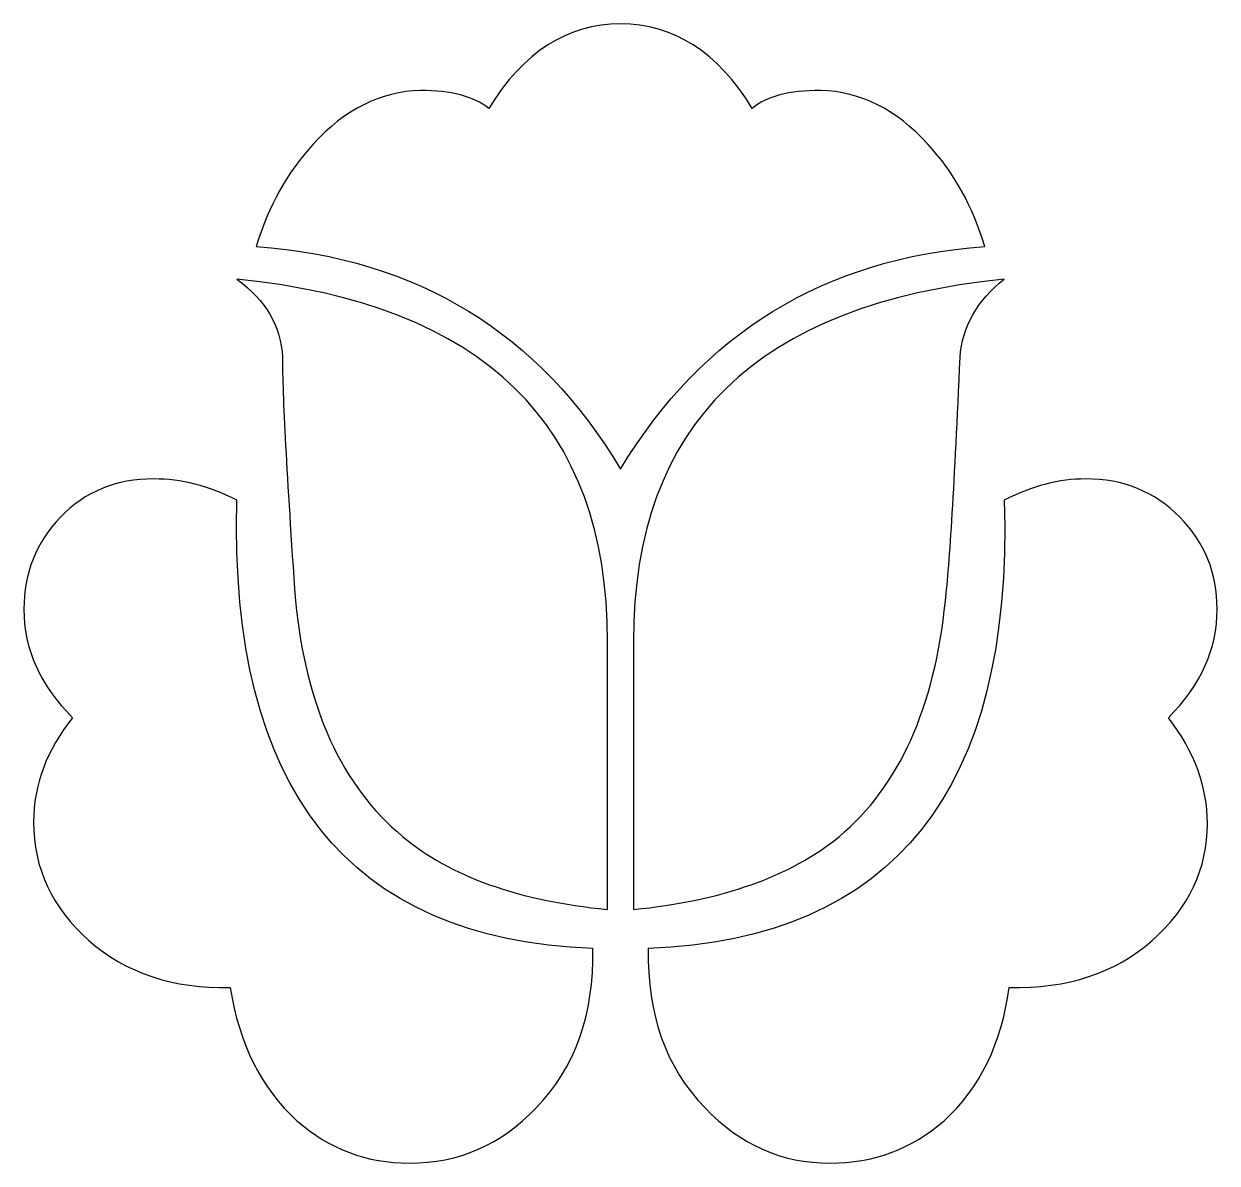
# Model space of a CAD drawing. Header units: centimetres. Extents: x -9.9 to 9.9, y -9.4 to 9.4.
import ezdxf

# ---------------------------------------------------------------- set-up
doc = ezdxf.new("R2010")
doc.units = ezdxf.units.CM
doc.header["$MEASUREMENT"] = 0
doc.layers.add('Camada 1', color=7, linetype='Continuous')

msp = doc.modelspace()

# ---------------------------------------------------------------- linework, layer by layer
at = {"layer": 'Camada 1'}
for points, knots in [([(-5.08724, 7.44262), (-4.5671, 8.01801), (-3.97255, 8.31278), (-3.31009, 8.33207), (-3.31009, 8.33207), (-2.8068, 8.33207), (-2.43323, 8.2324), (-2.18117, 8.03555), (-2.18117, 8.03555), (-1.60577, 8.96937), (-0.87803, 9.43502), (-0.00036, 9.43502), (-0.00036, 9.43502), (0.88057, 9.43502), (1.60759, 8.96938), (2.18214, 8.03556), (2.18214, 8.03556), (2.41484, 8.23238), (2.79002, 8.33208), (3.31263, 8.33208), (3.31263, 8.33208), (3.97589, 8.31279), (4.56549, 8.01802), (5.08809, 7.44263), (5.08809, 7.44263), (5.52031, 6.97538), (5.83175, 6.41168), (6.0295, 5.74758), (6.0295, 5.74758), (3.37292, 5.54912), (1.36299, 4.31888), (-0.00033, 2.06014), (-0.00033, 2.06014), (-1.34537, 4.31889), (-3.35612, 5.54912), (-6.03016, 5.74758), (-6.03016, 5.74758), (-5.83175, 6.41167), (-5.51766, 6.97537), (-5.08724, 7.44262)], [0, 0, 0, 0, 0.09090909, 0.09090909, 0.09090909, 0.09090909, 0.18181818, 0.18181818, 0.18181818, 0.18181818, 0.27272727, 0.27272727, 0.27272727, 0.27272727, 0.36363636, 0.36363636, 0.36363636, 0.36363636, 0.45454545, 0.45454545, 0.45454545, 0.45454545, 0.54545455, 0.54545455, 0.54545455, 0.54545455, 0.63636364, 0.63636364, 0.63636364, 0.63636364, 0.72727273, 0.72727273, 0.72727273, 0.72727273, 0.81818182, 0.81818182, 0.81818182, 0.81818182, 1, 1, 1, 1]), ([(-0.21475, -0.79388), (-0.21475, -0.79388), (-0.21475, -5.23422), (-0.21475, -5.23422), (-0.21475, -5.23422), (-1.68618, -5.09026), (-2.81682, -4.68828), (-3.6074, -4.0232), (-3.6074, -4.0232), (-4.61237, -3.19749), (-5.20358, -1.89772), (-5.38286, -0.11975), (-5.38286, -0.11975), (-5.5269, 1.96218), (-5.59807, 3.30629), (-5.59807, 3.91689), (-5.59807, 3.91689), (-5.61654, 4.41939), (-5.86779, 4.84978), (-6.35179, 5.2066), (-6.35179, 5.2066), (-2.26075, 4.79457), (-0.21475, 2.79551), (-0.21475, -0.79388)], [0, 0, 0, 0, 0.14285714, 0.14285714, 0.14285714, 0.14285714, 0.28571429, 0.28571429, 0.28571429, 0.28571429, 0.42857143, 0.42857143, 0.42857143, 0.42857143, 0.57142857, 0.57142857, 0.57142857, 0.57142857, 0.71428571, 0.71428571, 0.71428571, 0.71428571, 1, 1, 1, 1]), ([(0.21403, -0.79388), (0.21403, 2.79551), (2.26254, 4.79457), (6.35429, 5.20663), (6.35429, 5.20663), (5.90214, 4.84981), (5.65931, 4.41942), (5.6224, 3.91692), (5.6224, 3.91692), (5.53204, 1.81735), (5.44984, 0.47231), (5.37957, -0.11972), (5.37957, -0.11972), (5.19867, -1.89769), (4.61236, -3.19746), (3.62419, -4.02317), (3.62419, -4.02317), (2.81189, -4.68828), (1.6762, -5.09023), (0.214, -5.23419), (0.214, -5.23419), (0.214, -5.23419), (0.21401, -0.79388), (0.21401, -0.79388), (0.21401, -0.79388), (0.21401, -0.79388), (0.21403, -0.79388), (0.21403, -0.79388)], [0, 0, 0, 0, 0.125, 0.125, 0.125, 0.125, 0.25, 0.25, 0.25, 0.25, 0.375, 0.375, 0.375, 0.375, 0.5, 0.5, 0.5, 0.5, 0.625, 0.625, 0.625, 0.625, 0.75, 0.75, 0.75, 0.75, 1, 1, 1, 1]), ([(-9.87842, -0.25718), (-9.87842, 0.33747), (-9.6757, 0.8433), (-9.27207, 1.26621), (-9.27207, 1.26621), (-8.86927, 1.68666), (-8.35248, 1.89772), (-7.72442, 1.89772), (-7.72442, 1.89772), (-7.27635, 1.89772), (-6.81994, 1.7821), (-6.35176, 1.5468), (-6.35176, 1.5468), (-6.47823, -3.24438), (-4.51439, -5.72006), (-0.45764, -5.88249), (-0.45764, -5.88249), (-0.43835, -6.9762), (-0.75151, -7.85731), (-1.39897, -8.52057), (-1.39897, -8.52057), (-1.97425, -9.12845), (-2.67355, -9.43502), (-3.49936, -9.43502), (-3.49936, -9.43502), (-4.19947, -9.43502), (-4.81749, -9.20055), (-5.35684, -8.73499), (-5.35684, -8.73499), (-5.94816, -8.19556), (-6.31664, -7.4602), (-6.46068, -6.52731), (-6.46068, -6.52731), (-7.41114, -6.54578), (-8.19259, -6.28614), (-8.80055, -5.74689), (-8.80055, -5.74689), (-9.41277, -5.20746), (-9.71762, -4.55248), (-9.71762, -3.78201), (-9.71762, -3.78201), (-9.71762, -3.17072), (-9.50151, -2.59615), (-9.07108, -2.0569), (-9.07108, -2.0569), (-9.6087, -1.51926), (-9.87842, -0.92046), (-9.87842, -0.25718)], [0, 0, 0, 0, 0.07692308, 0.07692308, 0.07692308, 0.07692308, 0.15384615, 0.15384615, 0.15384615, 0.15384615, 0.23076923, 0.23076923, 0.23076923, 0.23076923, 0.30769231, 0.30769231, 0.30769231, 0.30769231, 0.38461538, 0.38461538, 0.38461538, 0.38461538, 0.46153846, 0.46153846, 0.46153846, 0.46153846, 0.53846154, 0.53846154, 0.53846154, 0.53846154, 0.61538462, 0.61538462, 0.61538462, 0.61538462, 0.69230769, 0.69230769, 0.69230769, 0.69230769, 0.76923077, 0.76923077, 0.76923077, 0.76923077, 0.84615385, 0.84615385, 0.84615385, 0.84615385, 1, 1, 1, 1]), ([(6.35433, 1.54681), (6.82008, 1.78213), (7.26894, 1.89773), (7.69773, 1.89773), (7.69773, 1.89773), (8.32752, 1.89773), (8.84666, 1.68667), (9.2588, 1.26622), (9.2588, 1.26622), (9.67417, 0.84331), (9.87843, 0.33748), (9.87843, -0.25717), (9.87843, -0.25717), (9.87843, -0.92045), (9.61043, -1.51926), (9.07119, -2.05689), (9.07119, -2.05689), (9.50325, -2.61461), (9.71765, -3.19748), (9.71765, -3.8088), (9.71765, -3.8088), (9.71765, -4.56101), (9.41288, -5.20744), (8.8032, -5.74687), (8.8032, -5.74687), (8.19191, -6.28612), (7.40295, -6.54575), (6.43473, -6.52729), (6.43473, -6.52729), (6.30924, -7.46021), (5.94909, -8.19557), (5.35788, -8.73497), (5.35788, -8.73497), (4.81683, -9.20053), (4.1903, -9.435), (3.47341, -9.435), (3.47341, -9.435), (2.66617, -9.435), (1.97608, -9.12843), (1.3999, -8.52055), (1.3999, -8.52055), (0.75331, -7.85729), (0.44184, -6.97618), (0.45849, -5.88247), (0.45849, -5.88247), (4.53198, -5.72008), (6.49683, -3.24437), (6.35433, 1.54681)], [0, 0, 0, 0, 0.07692308, 0.07692308, 0.07692308, 0.07692308, 0.15384615, 0.15384615, 0.15384615, 0.15384615, 0.23076923, 0.23076923, 0.23076923, 0.23076923, 0.30769231, 0.30769231, 0.30769231, 0.30769231, 0.38461538, 0.38461538, 0.38461538, 0.38461538, 0.46153846, 0.46153846, 0.46153846, 0.46153846, 0.53846154, 0.53846154, 0.53846154, 0.53846154, 0.61538462, 0.61538462, 0.61538462, 0.61538462, 0.69230769, 0.69230769, 0.69230769, 0.69230769, 0.76923077, 0.76923077, 0.76923077, 0.76923077, 0.84615385, 0.84615385, 0.84615385, 0.84615385, 1, 1, 1, 1])]:
    msp.add_open_spline(points, degree=3, knots=knots, dxfattribs=at)

doc.saveas('drawing.dxf')
